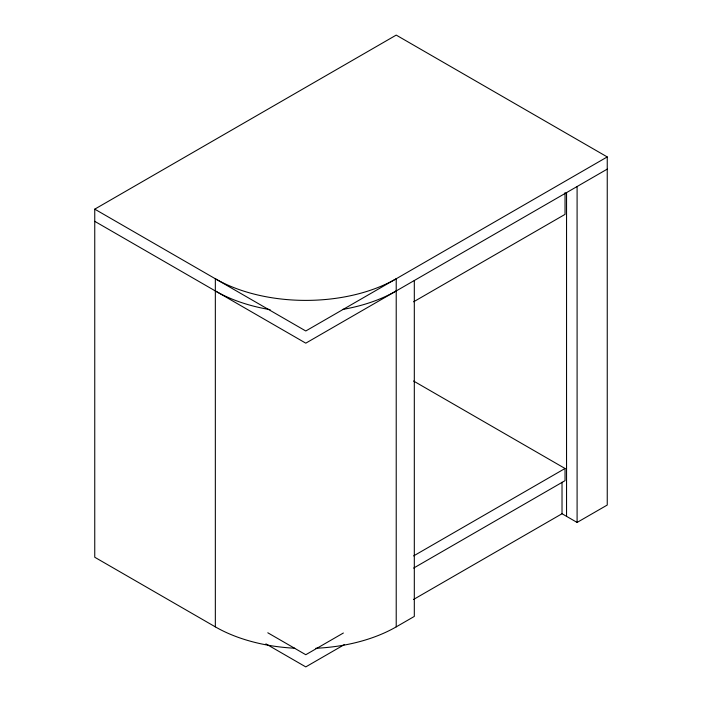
<?xml version="1.0" encoding="UTF-8"?>
<svg xmlns="http://www.w3.org/2000/svg" width="702" height="702" viewBox="0 0 702 702"><rect width="100%" height="100%" fill="white"/><g stroke="black" fill="none" stroke-linecap="round" stroke-linejoin="round"><path stroke-width="1.05" d="M294.743 648.218A127.904 73.842 0 0 1 215.338 626.868L94.752 557.248L94.752 209.152L396.218 35.1L607.248 156.932L607.248 505.036L577.097 522.437L561.819 513.618M607.248 156.932L305.782 330.984L94.752 209.152M607.248 169.121L305.782 343.164L94.752 221.332M413.61 301.799L565.04 214.373L565.04 192.611M413.61 555.914L565.04 468.488L565.04 480.668L413.61 568.093M343.383 633.011L305.782 654.72L267.795 632.783M413.434 599.526L562.021 513.741L562.021 482.195M344.322 644.647L305.782 666.9L265.9 643.874M315.812 648.271A127.904 73.842 0 0 0 396.218 626.868L414.312 616.426L414.312 280.51M413.548 381.019L565.04 468.488M577.097 186.521L577.097 522.437M566.549 192.471L566.549 516.347M396.218 626.868L396.218 278.764A127.904 73.842 0 0 1 215.338 278.764L215.338 626.868M396.218 290.953A127.904 73.842 0 0 1 342.427 309.485M270.094 309.643A127.904 73.842 0 0 1 215.338 290.953"/></g></svg>
